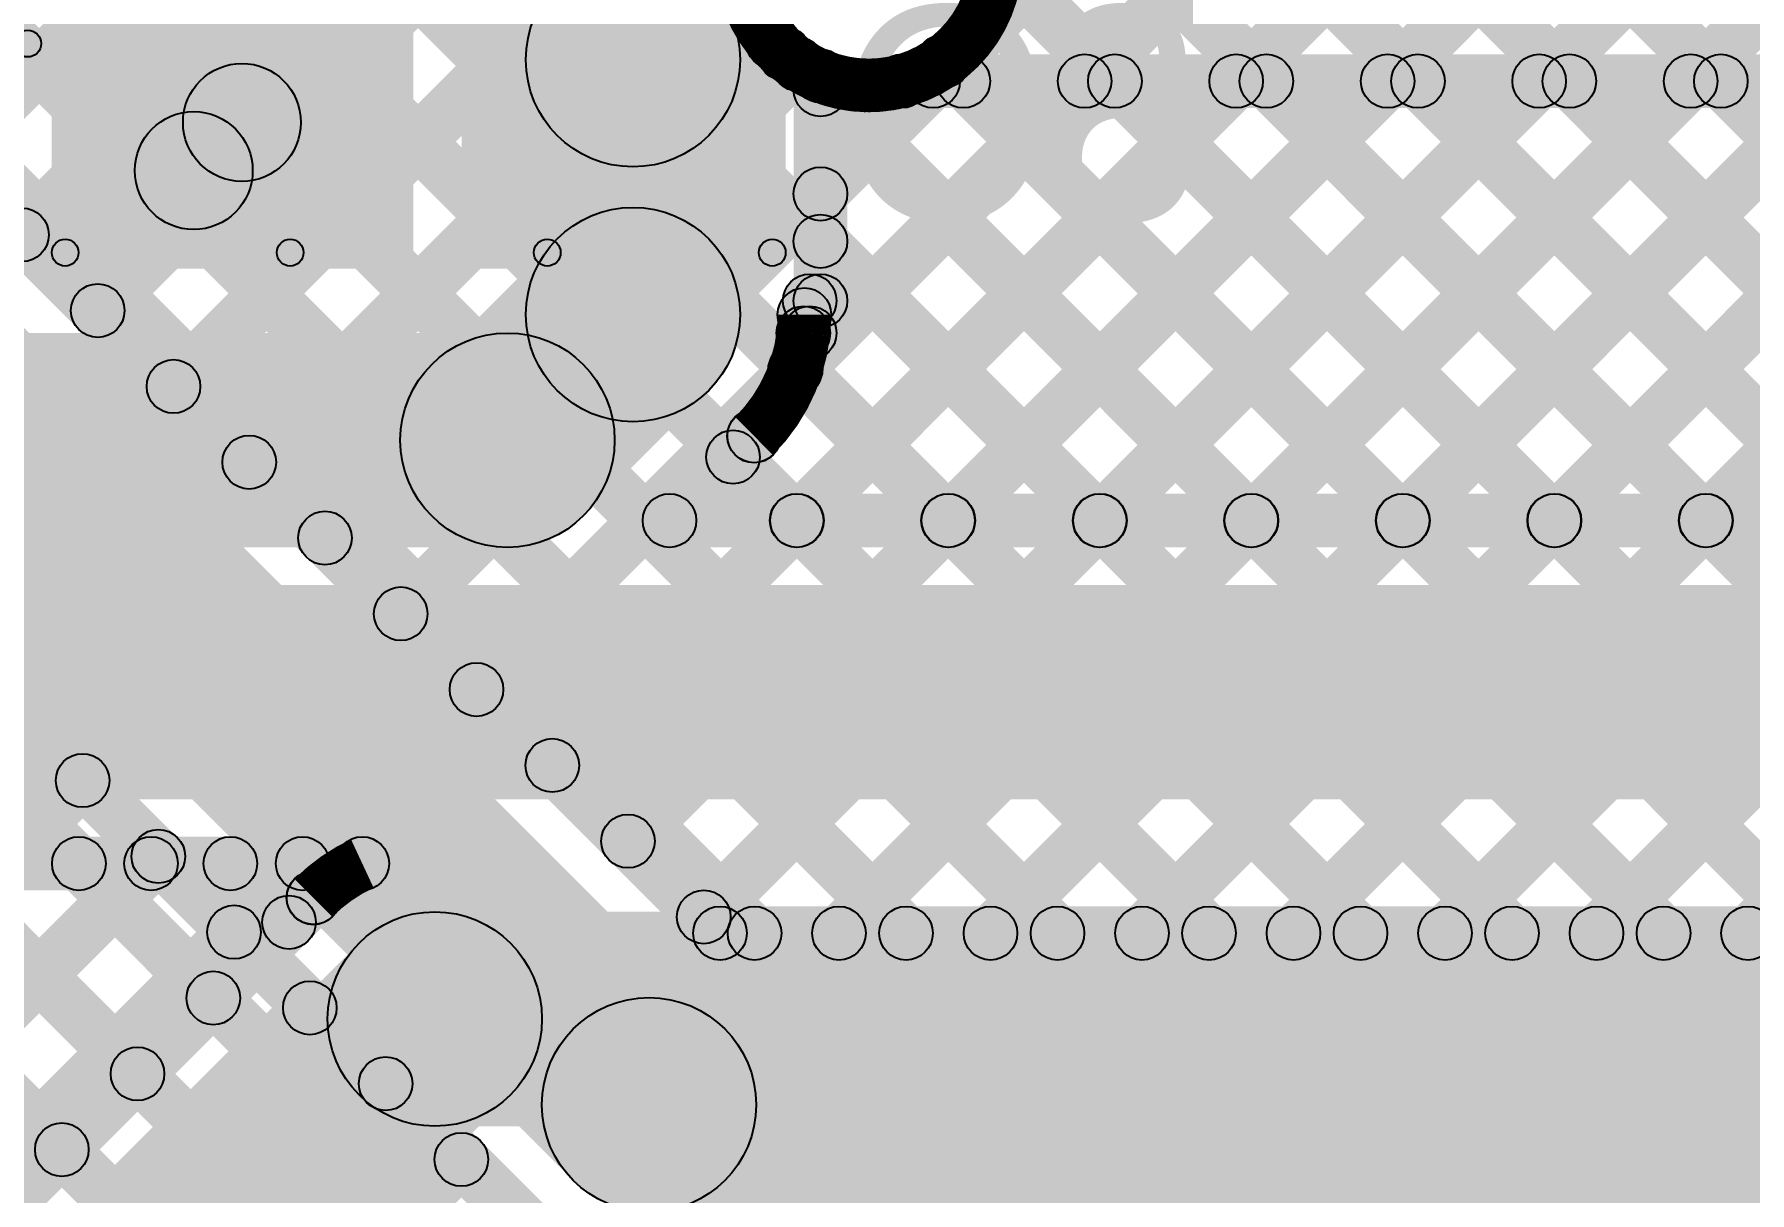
# Model space of a CAD drawing. Header units: millimetres. Extents: x -0.08 to 5.25, y -0.08 to 2.73.
# Drawn here: x 3.7492 to 4.0695, y 1.2806 to 1.4967 of the extents above; entities that cross this region are included whole.
import ezdxf

# ---------------------------------------------------------------- set-up
doc = ezdxf.new("R2010")
doc.units = ezdxf.units.MM
doc.header["$MEASUREMENT"] = 0
for name, color, linetype in [('BottomLayer', 5, 'Continuous'), ('TopLayer', 1, 'Continuous'), ('TopOverlay', 2, 'Continuous'), ('TopPaste', 8, 'Continuous'), ('TopSolder', 216, 'Continuous')]:
    doc.layers.add(name, color=color, linetype=linetype)

# ---------------------------------------------------------------- blocks, each defined once
blk = doc.blocks.new('TCP1A105M8R_76')
at = {"layer": 'TopLayer'}
for points in [[(-0.06, 0.03), (-0.02, 0.03), (-0.02, -0.03), (-0.06, -0.03)], [(0.02, 0.03), (0.06, 0.03), (0.06, -0.03), (0.02, -0.03)]]:
    blk.add_hatch(color=1, dxfattribs=at).paths.add_polyline_path(points)
at = {"layer": 'TopOverlay'}
h = blk.add_hatch(color=2, dxfattribs=at)
edge = h.paths.add_edge_path()
edge.add_arc((-0.066, 0.036), 0.0025, 0, 360)
h = blk.add_hatch(color=2, dxfattribs=at)
edge = h.paths.add_edge_path()
edge.add_arc((-0.066, 0.036), 0.0025, 0, 360)
for points in [[(-0.066, 0.0335), (-0.066, 0.0385), (-0.024, 0.0385), (-0.024, 0.0335)], [(0.024, 0.0335), (0.024, 0.0385), (0.066, 0.0385), (0.066, 0.0335)], [(-0.0635, -0.036), (-0.0685, -0.036), (-0.0685, 0.036), (-0.0635, 0.036)], [(0.0685, -0.036), (0.0635, -0.036), (0.0635, 0.036), (0.0685, 0.036)], [(-0.0825, -0.008), (-0.0875, -0.008), (-0.0875, 0.015), (-0.0825, 0.015)], [(-0.096, 0.0005), (-0.096, 0.0055), (-0.073, 0.0055), (-0.073, 0.0005)], [(-0.066, -0.0385), (-0.066, -0.0335), (-0.024, -0.0335), (-0.024, -0.0385)], [(0.024, -0.0385), (0.024, -0.0335), (0.066, -0.0335), (0.066, -0.0385)]]:
    blk.add_hatch(color=2, dxfattribs=at).paths.add_polyline_path(points)
h = blk.add_hatch(color=2, dxfattribs=at)
edge = h.paths.add_edge_path()
edge.add_arc((-0.024, 0.036), 0.0025, 0, 360)
h = blk.add_hatch(color=2, dxfattribs=at)
edge = h.paths.add_edge_path()
edge.add_arc((0.024, 0.036), 0.0025, 0, 360)
h = blk.add_hatch(color=2, dxfattribs=at)
edge = h.paths.add_edge_path()
edge.add_arc((0.066, 0.036), 0.0025, 0, 360)
h = blk.add_hatch(color=2, dxfattribs=at)
edge = h.paths.add_edge_path()
edge.add_arc((0.066, 0.036), 0.0025, 0, 360)
h = blk.add_hatch(color=2, dxfattribs=at)
edge = h.paths.add_edge_path()
edge.add_arc((-0.085, 0.015), 0.0025, 0, 360)
h = blk.add_hatch(color=2, dxfattribs=at)
edge = h.paths.add_edge_path()
edge.add_arc((-0.096, 0.003), 0.0025, 0, 360)
h = blk.add_hatch(color=2, dxfattribs=at)
edge = h.paths.add_edge_path()
edge.add_arc((-0.073, 0.003), 0.0025, 0, 360)
h = blk.add_hatch(color=2, dxfattribs=at)
edge = h.paths.add_edge_path()
edge.add_arc((-0.085, -0.008), 0.0025, 0, 360)
h = blk.add_hatch(color=2, dxfattribs=at)
edge = h.paths.add_edge_path()
edge.add_arc((-0.066, -0.036), 0.0025, 0, 360)
h = blk.add_hatch(color=2, dxfattribs=at)
edge = h.paths.add_edge_path()
edge.add_arc((-0.066, -0.036), 0.0025, 0, 360)
h = blk.add_hatch(color=2, dxfattribs=at)
edge = h.paths.add_edge_path()
edge.add_arc((-0.024, -0.036), 0.0025, 0, 360)
h = blk.add_hatch(color=2, dxfattribs=at)
edge = h.paths.add_edge_path()
edge.add_arc((0.024, -0.036), 0.0025, 0, 360)
h = blk.add_hatch(color=2, dxfattribs=at)
edge = h.paths.add_edge_path()
edge.add_arc((0.066, -0.036), 0.0025, 0, 360)
h = blk.add_hatch(color=2, dxfattribs=at)
edge = h.paths.add_edge_path()
edge.add_arc((0.066, -0.036), 0.0025, 0, 360)
at = {"layer": 'TopPaste'}
for points in [[(-0.06, 0.03), (-0.02, 0.03), (-0.02, -0.03), (-0.06, -0.03)], [(0.02, 0.03), (0.06, 0.03), (0.06, -0.03), (0.02, -0.03)]]:
    blk.add_hatch(color=8, dxfattribs=at).paths.add_polyline_path(points)
at = {"layer": 'TopSolder'}
for points in [[(-0.064, 0.034), (-0.016, 0.034), (-0.016, -0.034), (-0.064, -0.034)], [(0.016, 0.034), (0.064, 0.034), (0.064, -0.034), (0.016, -0.034)]]:
    blk.add_hatch(color=216, dxfattribs=at).paths.add_polyline_path(points)
at = {"layer": 'TopOverlay'}
for centre in [(-0.066, 0.036), (-0.066, 0.036), (-0.024, 0.036), (0.024, 0.036), (0.066, 0.036), (0.066, 0.036), (-0.085, 0.015), (-0.096, 0.003), (-0.073, 0.003), (-0.085, -0.008), (-0.066, -0.036), (-0.066, -0.036), (-0.024, -0.036), (0.024, -0.036), (0.066, -0.036), (0.066, -0.036)]:
    blk.add_circle(centre, 0.0025, dxfattribs=at)

msp = doc.modelspace()

# ---------------------------------------------------------------- hatches: boundary and pattern name
at = {"layer": 'BottomLayer'}
for points in [[(3.32916, 1.87646), (3.33623, 1.88354), (3.88723, 1.33254), (3.88016, 1.32546)], [(3.35744, 1.87646), (3.36451, 1.88354), (3.91551, 1.33254), (3.90844, 1.32546)], [(3.38573, 1.87646), (3.3928, 1.88354), (3.9438, 1.33254), (3.93673, 1.32546)], [(3.41102, 1.68146), (3.4181, 1.68854), (3.8881, 1.21854), (3.88102, 1.21146)], [(3.69301, 1.59746), (3.70008, 1.60454), (3.97208, 1.33254), (3.96501, 1.32546)], [(3.72129, 1.59746), (3.72837, 1.60454), (4.00037, 1.33254), (3.99329, 1.32546)], [(3.73633, 1.46993), (3.72926, 1.477), (3.8568, 1.60454), (3.86387, 1.59746)], [(3.75047, 1.45578), (3.7434, 1.46285), (3.88508, 1.60454), (3.89215, 1.59746)], [(3.74958, 1.59746), (3.75665, 1.60454), (4.02865, 1.33254), (4.02158, 1.32546)], [(3.76461, 1.44164), (3.75754, 1.44871), (3.91337, 1.60454), (3.92044, 1.59746)], [(3.77876, 1.4275), (3.77168, 1.43457), (3.94165, 1.60454), (3.94872, 1.59746)], [(3.77786, 1.59746), (3.78493, 1.60454), (3.89063, 1.49884), (3.88356, 1.49177)], [(3.47846, 1.58574), (3.48554, 1.59281), (3.85981, 1.21854), (3.85274, 1.21146)], [(3.61815, 1.58104), (3.62522, 1.58811), (3.88079, 1.33254), (3.87372, 1.32546)], [(3.58486, 1.54786), (3.61314, 1.57614), (3.87814, 1.31114), (3.84986, 1.28286)], [(3.47846, 1.55746), (3.48554, 1.56453), (3.83153, 1.21854), (3.82446, 1.21146)], [(3.57286, 1.53581), (3.57994, 1.54288), (3.84488, 1.27794), (3.83781, 1.27086)], [(3.7929, 1.41336), (3.78583, 1.42043), (3.87775, 1.51235), (3.88482, 1.50528)], [(3.88577, 1.48956), (3.89284, 1.49663), (4.05693, 1.33254), (4.04986, 1.32546)], [(3.80704, 1.39921), (3.79997, 1.40629), (3.88835, 1.49466), (3.89542, 1.48759)], [(3.91116, 1.483), (3.91116, 1.493), (5.046, 1.493), (5.046, 1.483)], [(3.82118, 1.38507), (3.81411, 1.39214), (3.9135, 1.49154), (3.92057, 1.48446)], [(3.83532, 1.37093), (3.82825, 1.378), (3.94179, 1.49154), (3.94886, 1.48446)], [(3.84947, 1.35679), (3.8424, 1.36386), (3.97007, 1.49154), (3.97714, 1.48446)], [(3.86361, 1.34265), (3.85654, 1.34972), (3.99836, 1.49154), (4.00543, 1.48446)], [(3.87775, 1.3285), (3.87068, 1.33557), (4.02664, 1.49154), (4.03371, 1.48446)], [(3.903, 1.32546), (3.89592, 1.33254), (4.05492, 1.49154), (4.062, 1.48446)], [(3.91915, 1.48446), (3.92622, 1.49154), (4.08522, 1.33254), (4.07815, 1.32546)], [(3.93128, 1.32546), (3.92421, 1.33254), (4.08321, 1.49154), (4.09028, 1.48446)], [(3.94743, 1.48446), (3.9545, 1.49154), (4.1135, 1.33254), (4.10643, 1.32546)], [(3.95956, 1.32546), (3.95249, 1.33254), (4.11149, 1.49154), (4.11856, 1.48446)], [(3.97572, 1.48446), (3.98279, 1.49154), (4.14179, 1.33254), (4.13472, 1.32546)], [(3.98785, 1.32546), (3.98078, 1.33254), (4.13978, 1.49154), (4.14685, 1.48446)], [(4.004, 1.48446), (4.01107, 1.49154), (4.17007, 1.33254), (4.163, 1.32546)], [(4.01613, 1.32546), (4.00906, 1.33254), (4.16806, 1.49154), (4.17513, 1.48446)], [(4.03228, 1.48446), (4.03936, 1.49154), (4.19836, 1.33254), (4.19128, 1.32546)], [(4.04442, 1.32546), (4.03735, 1.33254), (4.19635, 1.49154), (4.20342, 1.48446)], [(4.06057, 1.48446), (4.06764, 1.49154), (4.22664, 1.33254), (4.21957, 1.32546)], [(4.0727, 1.32546), (4.06563, 1.33254), (4.22463, 1.49154), (4.2317, 1.48446)], [(3.63504, 1.22721), (3.62797, 1.23429), (3.75471, 1.36103), (3.76179, 1.35396)], [(3.64918, 1.21307), (3.64211, 1.22014), (3.76886, 1.34689), (3.77593, 1.33982)], [(3.67586, 1.21146), (3.66879, 1.21854), (3.783, 1.33275), (3.79007, 1.32568)], [(3.87725, 1.324), (3.87725, 1.334), (4.8274, 1.334), (4.8274, 1.324)], [(3.70414, 1.21146), (3.69707, 1.21854), (3.79714, 1.3186), (3.80421, 1.31153)], [(3.864, 1.277), (3.864, 1.317), (4.8274, 1.317), (4.8274, 1.277)], [(3.73243, 1.21146), (3.72536, 1.21854), (3.81128, 1.30446), (3.81835, 1.29739)], [(3.76071, 1.21146), (3.75364, 1.21854), (3.82542, 1.29032), (3.8325, 1.28325)]]:
    msp.add_hatch(color=5, dxfattribs=at).paths.add_polyline_path(points)
h = msp.add_hatch(color=5, dxfattribs=at)
edge = h.paths.add_edge_path()
edge.add_arc((3.8871, 1.4953), 0.005, 0, 360)
h = msp.add_hatch(color=5, dxfattribs=at)
edge = h.paths.add_edge_path()
edge.add_arc((3.8893, 1.4931), 0.005, 0, 360)
h = msp.add_hatch(color=5, dxfattribs=at)
edge = h.paths.add_edge_path()
edge.add_arc((3.89188, 1.49113), 0.005, 0, 360)
h = msp.add_hatch(color=5, dxfattribs=at)
edge = h.paths.add_edge_path()
edge.add_arc((3.91116, 1.488), 0.005, 0, 360)
h = msp.add_hatch(color=5, dxfattribs=at)
edge = h.paths.add_edge_path()
edge.add_arc((3.91116, 1.488), 0.005, 0, 360)
h = msp.add_hatch(color=5, dxfattribs=at)
edge = h.paths.add_edge_path()
edge.add_arc((3.91704, 1.488), 0.005, 0, 360)
h = msp.add_hatch(color=5, dxfattribs=at)
edge = h.paths.add_edge_path()
edge.add_arc((3.92268, 1.488), 0.005, 0, 360)
h = msp.add_hatch(color=5, dxfattribs=at)
edge = h.paths.add_edge_path()
edge.add_arc((3.94532, 1.488), 0.005, 0, 360)
h = msp.add_hatch(color=5, dxfattribs=at)
edge = h.paths.add_edge_path()
edge.add_arc((3.95097, 1.488), 0.005, 0, 360)
h = msp.add_hatch(color=5, dxfattribs=at)
edge = h.paths.add_edge_path()
edge.add_arc((3.97361, 1.488), 0.005, 0, 360)
h = msp.add_hatch(color=5, dxfattribs=at)
edge = h.paths.add_edge_path()
edge.add_arc((3.97925, 1.488), 0.005, 0, 360)
h = msp.add_hatch(color=5, dxfattribs=at)
edge = h.paths.add_edge_path()
edge.add_arc((4.00189, 1.488), 0.005, 0, 360)
h = msp.add_hatch(color=5, dxfattribs=at)
edge = h.paths.add_edge_path()
edge.add_arc((4.00754, 1.488), 0.005, 0, 360)
h = msp.add_hatch(color=5, dxfattribs=at)
edge = h.paths.add_edge_path()
edge.add_arc((4.03018, 1.488), 0.005, 0, 360)
h = msp.add_hatch(color=5, dxfattribs=at)
edge = h.paths.add_edge_path()
edge.add_arc((4.03582, 1.488), 0.005, 0, 360)
h = msp.add_hatch(color=5, dxfattribs=at)
edge = h.paths.add_edge_path()
edge.add_arc((4.05846, 1.488), 0.005, 0, 360)
h = msp.add_hatch(color=5, dxfattribs=at)
edge = h.paths.add_edge_path()
edge.add_arc((4.0641, 1.488), 0.005, 0, 360)
h = msp.add_hatch(color=5, dxfattribs=at)
edge = h.paths.add_edge_path()
edge.add_arc((3.74694, 1.45932), 0.005, 0, 360)
h = msp.add_hatch(color=5, dxfattribs=at)
edge = h.paths.add_edge_path()
edge.add_arc((3.76108, 1.44518), 0.005, 0, 360)
h = msp.add_hatch(color=5, dxfattribs=at)
edge = h.paths.add_edge_path()
edge.add_arc((3.77522, 1.43103), 0.005, 0, 360)
h = msp.add_hatch(color=5, dxfattribs=at)
edge = h.paths.add_edge_path()
edge.add_arc((3.78936, 1.41689), 0.005, 0, 360)
h = msp.add_hatch(color=5, dxfattribs=at)
edge = h.paths.add_edge_path()
edge.add_arc((3.8035, 1.40275), 0.005, 0, 360)
h = msp.add_hatch(color=5, dxfattribs=at)
edge = h.paths.add_edge_path()
edge.add_arc((3.81765, 1.38861), 0.005, 0, 360)
h = msp.add_hatch(color=5, dxfattribs=at)
edge = h.paths.add_edge_path()
edge.add_arc((3.83179, 1.37447), 0.005, 0, 360)
h = msp.add_hatch(color=5, dxfattribs=at)
edge = h.paths.add_edge_path()
edge.add_arc((3.84593, 1.36032), 0.005, 0, 360)
h = msp.add_hatch(color=5, dxfattribs=at)
edge = h.paths.add_edge_path()
edge.add_arc((3.75825, 1.3575), 0.005, 0, 360)
h = msp.add_hatch(color=5, dxfattribs=at)
edge = h.paths.add_edge_path()
edge.add_arc((3.77239, 1.34335), 0.005, 0, 360)
h = msp.add_hatch(color=5, dxfattribs=at)
edge = h.paths.add_edge_path()
edge.add_arc((3.86007, 1.34618), 0.005, 0, 360)
h = msp.add_hatch(color=5, dxfattribs=at)
edge = h.paths.add_edge_path()
edge.add_arc((3.87422, 1.33204), 0.005, 0, 360)
h = msp.add_hatch(color=5, dxfattribs=at)
edge = h.paths.add_edge_path()
edge.add_arc((3.78653, 1.32921), 0.005, 0, 360)
h = msp.add_hatch(color=5, dxfattribs=at)
edge = h.paths.add_edge_path()
edge.add_arc((3.87725, 1.329), 0.005, 0, 360)
h = msp.add_hatch(color=5, dxfattribs=at)
edge = h.paths.add_edge_path()
edge.add_arc((3.87725, 1.329), 0.005, 0, 360)
h = msp.add_hatch(color=5, dxfattribs=at)
edge = h.paths.add_edge_path()
edge.add_arc((3.8837, 1.329), 0.005, 0, 360)
h = msp.add_hatch(color=5, dxfattribs=at)
edge = h.paths.add_edge_path()
edge.add_arc((3.89946, 1.329), 0.005, 0, 360)
h = msp.add_hatch(color=5, dxfattribs=at)
edge = h.paths.add_edge_path()
edge.add_arc((3.91198, 1.329), 0.005, 0, 360)
h = msp.add_hatch(color=5, dxfattribs=at)
edge = h.paths.add_edge_path()
edge.add_arc((3.92774, 1.329), 0.005, 0, 360)
h = msp.add_hatch(color=5, dxfattribs=at)
edge = h.paths.add_edge_path()
edge.add_arc((3.94026, 1.329), 0.005, 0, 360)
h = msp.add_hatch(color=5, dxfattribs=at)
edge = h.paths.add_edge_path()
edge.add_arc((3.95603, 1.329), 0.005, 0, 360)
h = msp.add_hatch(color=5, dxfattribs=at)
edge = h.paths.add_edge_path()
edge.add_arc((3.96855, 1.329), 0.005, 0, 360)
h = msp.add_hatch(color=5, dxfattribs=at)
edge = h.paths.add_edge_path()
edge.add_arc((3.98431, 1.329), 0.005, 0, 360)
h = msp.add_hatch(color=5, dxfattribs=at)
edge = h.paths.add_edge_path()
edge.add_arc((3.99683, 1.329), 0.005, 0, 360)
h = msp.add_hatch(color=5, dxfattribs=at)
edge = h.paths.add_edge_path()
edge.add_arc((4.0126, 1.329), 0.005, 0, 360)
h = msp.add_hatch(color=5, dxfattribs=at)
edge = h.paths.add_edge_path()
edge.add_arc((4.02511, 1.329), 0.005, 0, 360)
h = msp.add_hatch(color=5, dxfattribs=at)
edge = h.paths.add_edge_path()
edge.add_arc((4.04088, 1.329), 0.005, 0, 360)
h = msp.add_hatch(color=5, dxfattribs=at)
edge = h.paths.add_edge_path()
edge.add_arc((4.0534, 1.329), 0.005, 0, 360)
h = msp.add_hatch(color=5, dxfattribs=at)
edge = h.paths.add_edge_path()
edge.add_arc((4.06917, 1.329), 0.005, 0, 360)
h = msp.add_hatch(color=5, dxfattribs=at)
edge = h.paths.add_edge_path()
edge.add_arc((3.80068, 1.31507), 0.005, 0, 360)
h = msp.add_hatch(color=5, dxfattribs=at)
edge = h.paths.add_edge_path()
edge.add_arc((3.864, 1.297), 0.02, 0, 360)
h = msp.add_hatch(color=5, dxfattribs=at)
edge = h.paths.add_edge_path()
edge.add_arc((3.864, 1.297), 0.02, 0, 360)
h = msp.add_hatch(color=5, dxfattribs=at)
edge = h.paths.add_edge_path()
edge.add_arc((3.81482, 1.30093), 0.005, 0, 360)
h = msp.add_hatch(color=5, dxfattribs=at)
edge = h.paths.add_edge_path()
edge.add_arc((3.82896, 1.28678), 0.005, 0, 360)
at = {"layer": 'TopLayer'}
for points in [[(4.06485, 1.40246), (4.05778, 1.40954), (4.94061, 2.29237), (4.94768, 2.2853)], [(3.779, 1.4713), (3.82, 1.4713), (3.82, 1.7383), (3.779, 1.7383)], [(3.829, 1.453), (3.882, 1.453), (3.882, 1.6703), (3.829, 1.6703)], [(3.89475, 1.43036), (3.88768, 1.43743), (4.07209, 1.62183), (4.07916, 1.61476)], [(3.89514, 1.40246), (3.88807, 1.40954), (4.10037, 1.62183), (4.10744, 1.61476)], [(3.89954, 1.46343), (3.89246, 1.4705), (4.0438, 1.62183), (4.05087, 1.61476)], [(3.92343, 1.40246), (3.91636, 1.40954), (4.12866, 1.62183), (4.13573, 1.61476)], [(3.93027, 1.61476), (3.93734, 1.62183), (4.14964, 1.40954), (4.14257, 1.40246)], [(3.95171, 1.40246), (3.94464, 1.40954), (4.15694, 1.62183), (4.16401, 1.61476)], [(3.98, 1.40246), (3.97292, 1.40954), (4.18522, 1.62183), (4.19229, 1.61476)], [(4.00828, 1.40246), (4.00121, 1.40954), (4.21351, 1.62183), (4.22058, 1.61476)], [(4.03656, 1.40246), (4.02949, 1.40954), (4.24179, 1.62183), (4.24886, 1.61476)], [(3.92528, 1.59147), (3.93235, 1.59854), (4.12136, 1.40954), (4.11428, 1.40246)], [(3.92528, 1.56319), (3.93235, 1.57026), (4.09307, 1.40954), (4.086, 1.40246)], [(3.92528, 1.5349), (3.93235, 1.54198), (4.06479, 1.40954), (4.05772, 1.40246)], [(3.754, 1.453), (3.82, 1.453), (3.82, 1.527), (3.754, 1.527)], [(3.92526, 1.50663), (3.93233, 1.51371), (4.0365, 1.40954), (4.02943, 1.40246)], [(3.91543, 1.48818), (3.9225, 1.49525), (4.00822, 1.40954), (4.00115, 1.40246)], [(3.881, 1.44443), (3.841, 1.44443), (3.841, 1.492), (3.881, 1.492)], [(3.89246, 1.48286), (3.89954, 1.48993), (3.97993, 1.40954), (3.97286, 1.40246)], [(3.78678, 1.46352), (3.77122, 1.47908), (3.78022, 1.48808), (3.79578, 1.47252)], [(3.901, 1.447), (3.891, 1.447), (3.891, 1.48896), (3.901, 1.48896)], [(3.89246, 1.45458), (3.89954, 1.46165), (3.95165, 1.40954), (3.94458, 1.40246)], [(3.85171, 1.40686), (3.82343, 1.43514), (3.84686, 1.45857), (3.87514, 1.43029)], [(3.899, 1.441), (3.889, 1.441), (3.889, 1.447), (3.899, 1.447)], [(3.363, 1.401), (3.363, 1.441), (3.83757, 1.441), (3.83757, 1.401)], [(3.88786, 1.4309), (3.89493, 1.43797), (3.92337, 1.40954), (3.91629, 1.40246)], [(3.87136, 1.40246), (3.86429, 1.40954), (3.88006, 1.42531), (3.88714, 1.41824)], [(3.87615, 1.41433), (3.88322, 1.4214), (3.89508, 1.40954), (3.88801, 1.40246)], [(3.86782, 1.401), (3.86782, 1.411), (4.31475, 1.411), (4.31475, 1.401)], [(3.441, 1.354), (3.441, 1.394), (4.328, 1.394), (4.328, 1.354)], [(3.12775, 0.66336), (3.12068, 0.67043), (3.79579, 1.34554), (3.80286, 1.33846)], [(3.12775, 0.69165), (3.12068, 0.69872), (3.7675, 1.34554), (3.77457, 1.33846)], [(3.51394, 1.337), (3.51394, 1.347), (3.81047, 1.347), (3.81047, 1.337)], [(3.69746, 1.33846), (3.70453, 1.34554), (3.7579, 1.29216), (3.75083, 1.28509)], [(3.72574, 1.33846), (3.73281, 1.34554), (3.77205, 1.3063), (3.76498, 1.29923)], [(3.75402, 1.33846), (3.7611, 1.34554), (3.78619, 1.32044), (3.77912, 1.31337)], [(3.78231, 1.33846), (3.78938, 1.34554), (3.80033, 1.33459), (3.79326, 1.32751)], [(3.13494, 0.66212), (3.12786, 0.66919), (3.79781, 1.33914), (3.80488, 1.33206)], [(3.824, 1.293), (3.824, 1.333), (4.384, 1.333), (4.384, 1.293)], [(3.16814, 0.62886), (3.13986, 0.65714), (3.80986, 1.32714), (3.83814, 1.29886)]]:
    msp.add_hatch(color=1, dxfattribs=at).paths.add_polyline_path(points)
h = msp.add_hatch(color=1, dxfattribs=at)
edge = h.paths.add_edge_path()
edge.add_arc((3.861, 1.492), 0.02, 0, 360)
h = msp.add_hatch(color=1, dxfattribs=at)
edge = h.paths.add_edge_path()
edge.add_arc((3.91897, 1.49172), 0.005, 0, 360)
h = msp.add_hatch(color=1, dxfattribs=at)
edge = h.paths.add_edge_path()
edge.add_arc((3.896, 1.48896), 0.005, 0, 360)
h = msp.add_hatch(color=1, dxfattribs=at)
edge = h.paths.add_edge_path()
edge.add_arc((3.896, 1.48896), 0.005, 0, 360)
h = msp.add_hatch(color=1, dxfattribs=at)
edge = h.paths.add_edge_path()
edge.add_arc((3.788, 1.4803), 0.011, 0, 360)
h = msp.add_hatch(color=1, dxfattribs=at)
edge = h.paths.add_edge_path()
edge.add_arc((3.896, 1.4864), 0.005, 0, 360)
h = msp.add_hatch(color=1, dxfattribs=at)
edge = h.paths.add_edge_path()
edge.add_arc((3.779, 1.4713), 0.011, 0, 360)
h = msp.add_hatch(color=1, dxfattribs=at)
edge = h.paths.add_edge_path()
edge.add_arc((3.896, 1.46696), 0.005, 0, 360)
h = msp.add_hatch(color=1, dxfattribs=at)
edge = h.paths.add_edge_path()
edge.add_arc((3.861, 1.44443), 0.02, 0, 360)
h = msp.add_hatch(color=1, dxfattribs=at)
edge = h.paths.add_edge_path()
edge.add_arc((3.861, 1.44443), 0.02, 0, 360)
h = msp.add_hatch(color=1, dxfattribs=at)
edge = h.paths.add_edge_path()
edge.add_arc((3.896, 1.45811), 0.005, 0, 360)
h = msp.add_hatch(color=1, dxfattribs=at)
edge = h.paths.add_edge_path()
edge.add_arc((3.894, 1.447), 0.005, 0, 360)
h = msp.add_hatch(color=1, dxfattribs=at)
edge = h.paths.add_edge_path()
edge.add_arc((3.896, 1.447), 0.005, 0, 360)
h = msp.add_hatch(color=1, dxfattribs=at)
edge = h.paths.add_edge_path()
edge.add_arc((3.893, 1.44443), 0.005, 0, 360)
h = msp.add_hatch(color=1, dxfattribs=at)
edge = h.paths.add_edge_path()
edge.add_arc((3.893, 1.44443), 0.005, 0, 360)
h = msp.add_hatch(color=1, dxfattribs=at)
edge = h.paths.add_edge_path()
edge.add_arc((3.89282, 1.441), 0.005, 0, 360)
h = msp.add_hatch(color=1, dxfattribs=at)
edge = h.paths.add_edge_path()
edge.add_arc((3.89282, 1.441), 0.005, 0, 360)
h = msp.add_hatch(color=1, dxfattribs=at)
edge = h.paths.add_edge_path()
edge.add_arc((3.89282, 1.441), 0.005, 0, 360)
h = msp.add_hatch(color=1, dxfattribs=at)
edge = h.paths.add_edge_path()
edge.add_arc((3.89282, 1.441), 0.005, 0, 360)
h = msp.add_hatch(color=1, dxfattribs=at)
edge = h.paths.add_edge_path()
edge.add_arc((3.894, 1.441), 0.005, 0, 360)
h = msp.add_hatch(color=1, dxfattribs=at)
edge = h.paths.add_edge_path()
edge.add_arc((3.83757, 1.421), 0.02, 0, 360)
h = msp.add_hatch(color=1, dxfattribs=at)
edge = h.paths.add_edge_path()
edge.add_arc((3.83757, 1.421), 0.02, 0, 360)
h = msp.add_hatch(color=1, dxfattribs=at)
edge = h.paths.add_edge_path()
edge.add_arc((3.89121, 1.43389), 0.005, 0, 360)
h = msp.add_hatch(color=1, dxfattribs=at)
edge = h.paths.add_edge_path()
edge.add_arc((3.8914, 1.43443), 0.005, 0, 360)
h = msp.add_hatch(color=1, dxfattribs=at)
edge = h.paths.add_edge_path()
edge.add_arc((3.8836, 1.42178), 0.005, 0, 360)
h = msp.add_hatch(color=1, dxfattribs=at)
edge = h.paths.add_edge_path()
edge.add_arc((3.8836, 1.42178), 0.005, 0, 360)
h = msp.add_hatch(color=1, dxfattribs=at)
edge = h.paths.add_edge_path()
edge.add_arc((3.88363, 1.4218), 0.005, 0, 360)
h = msp.add_hatch(color=1, dxfattribs=at)
edge = h.paths.add_edge_path()
edge.add_arc((3.87968, 1.41786), 0.005, 0, 360)
h = msp.add_hatch(color=1, dxfattribs=at)
edge = h.paths.add_edge_path()
edge.add_arc((3.86782, 1.406), 0.005, 0, 360)
h = msp.add_hatch(color=1, dxfattribs=at)
edge = h.paths.add_edge_path()
edge.add_arc((3.86782, 1.406), 0.005, 0, 360)
h = msp.add_hatch(color=1, dxfattribs=at)
edge = h.paths.add_edge_path()
edge.add_arc((3.89155, 1.406), 0.005, 0, 360)
h = msp.add_hatch(color=1, dxfattribs=at)
edge = h.paths.add_edge_path()
edge.add_arc((3.89161, 1.406), 0.005, 0, 360)
h = msp.add_hatch(color=1, dxfattribs=at)
edge = h.paths.add_edge_path()
edge.add_arc((3.91983, 1.406), 0.005, 0, 360)
h = msp.add_hatch(color=1, dxfattribs=at)
edge = h.paths.add_edge_path()
edge.add_arc((3.91989, 1.406), 0.005, 0, 360)
h = msp.add_hatch(color=1, dxfattribs=at)
edge = h.paths.add_edge_path()
edge.add_arc((3.94811, 1.406), 0.005, 0, 360)
h = msp.add_hatch(color=1, dxfattribs=at)
edge = h.paths.add_edge_path()
edge.add_arc((3.94818, 1.406), 0.005, 0, 360)
h = msp.add_hatch(color=1, dxfattribs=at)
edge = h.paths.add_edge_path()
edge.add_arc((3.9764, 1.406), 0.005, 0, 360)
h = msp.add_hatch(color=1, dxfattribs=at)
edge = h.paths.add_edge_path()
edge.add_arc((3.97646, 1.406), 0.005, 0, 360)
h = msp.add_hatch(color=1, dxfattribs=at)
edge = h.paths.add_edge_path()
edge.add_arc((4.00468, 1.406), 0.005, 0, 360)
h = msp.add_hatch(color=1, dxfattribs=at)
edge = h.paths.add_edge_path()
edge.add_arc((4.00474, 1.406), 0.005, 0, 360)
h = msp.add_hatch(color=1, dxfattribs=at)
edge = h.paths.add_edge_path()
edge.add_arc((4.03297, 1.406), 0.005, 0, 360)
h = msp.add_hatch(color=1, dxfattribs=at)
edge = h.paths.add_edge_path()
edge.add_arc((4.03303, 1.406), 0.005, 0, 360)
h = msp.add_hatch(color=1, dxfattribs=at)
edge = h.paths.add_edge_path()
edge.add_arc((4.06125, 1.406), 0.005, 0, 360)
h = msp.add_hatch(color=1, dxfattribs=at)
edge = h.paths.add_edge_path()
edge.add_arc((4.06131, 1.406), 0.005, 0, 360)
h = msp.add_hatch(color=1, dxfattribs=at)
edge = h.paths.add_edge_path()
edge.add_arc((3.75756, 1.342), 0.005, 0, 360)
h = msp.add_hatch(color=1, dxfattribs=at)
edge = h.paths.add_edge_path()
edge.add_arc((3.77104, 1.342), 0.005, 0, 360)
h = msp.add_hatch(color=1, dxfattribs=at)
edge = h.paths.add_edge_path()
edge.add_arc((3.78584, 1.342), 0.005, 0, 360)
h = msp.add_hatch(color=1, dxfattribs=at)
edge = h.paths.add_edge_path()
edge.add_arc((3.79932, 1.342), 0.005, 0, 360)
h = msp.add_hatch(color=1, dxfattribs=at)
edge = h.paths.add_edge_path()
edge.add_arc((3.81047, 1.342), 0.005, 0, 360)
h = msp.add_hatch(color=1, dxfattribs=at)
edge = h.paths.add_edge_path()
edge.add_arc((3.81047, 1.342), 0.005, 0, 360)
h = msp.add_hatch(color=1, dxfattribs=at)
edge = h.paths.add_edge_path()
edge.add_arc((3.81047, 1.342), 0.005, 0, 360)
h = msp.add_hatch(color=1, dxfattribs=at)
edge = h.paths.add_edge_path()
edge.add_arc((3.80134, 1.3356), 0.005, 0, 360)
h = msp.add_hatch(color=1, dxfattribs=at)
edge = h.paths.add_edge_path()
edge.add_arc((3.80134, 1.3356), 0.005, 0, 360)
h = msp.add_hatch(color=1, dxfattribs=at)
edge = h.paths.add_edge_path()
edge.add_arc((3.80137, 1.33563), 0.005, 0, 360)
h = msp.add_hatch(color=1, dxfattribs=at)
edge = h.paths.add_edge_path()
edge.add_arc((3.79679, 1.33105), 0.005, 0, 360)
h = msp.add_hatch(color=1, dxfattribs=at)
edge = h.paths.add_edge_path()
edge.add_arc((3.824, 1.313), 0.02, 0, 360)
h = msp.add_hatch(color=1, dxfattribs=at)
edge = h.paths.add_edge_path()
edge.add_arc((3.824, 1.313), 0.02, 0, 360)
h = msp.add_hatch(color=1, dxfattribs=at)
edge = h.paths.add_edge_path()
edge.add_arc((3.78265, 1.31691), 0.005, 0, 360)
h = msp.add_hatch(color=1, dxfattribs=at)
edge = h.paths.add_edge_path()
edge.add_arc((3.76851, 1.30277), 0.005, 0, 360)
h = msp.add_hatch(color=1, dxfattribs=at)
edge = h.paths.add_edge_path()
edge.add_arc((3.75437, 1.28862), 0.005, 0, 360)

# ---------------------------------------------------------------- linework, layer by layer
at = {"layer": 'BottomLayer', "const_width": 0.01}
msp.add_lwpolyline([(3.91116, 1.488, -1.303151), (3.91116, 1.534)], format="xyb", dxfattribs=at)
at = {"layer": 'BottomLayer'}
for centre, radius in [((3.8871, 1.4953), 0.005), ((3.8893, 1.4931), 0.005), ((3.89188, 1.49113), 0.005), ((3.91116, 1.488), 0.005), ((3.91116, 1.488), 0.005), ((3.91704, 1.488), 0.005), ((3.92268, 1.488), 0.005), ((3.94532, 1.488), 0.005), ((3.95097, 1.488), 0.005), ((3.97361, 1.488), 0.005), ((3.97925, 1.488), 0.005), ((4.00189, 1.488), 0.005), ((4.00754, 1.488), 0.005), ((4.03018, 1.488), 0.005), ((4.03582, 1.488), 0.005), ((4.05846, 1.488), 0.005), ((4.0641, 1.488), 0.005), ((3.74694, 1.45932), 0.005), ((3.76108, 1.44518), 0.005), ((3.77522, 1.43103), 0.005), ((3.78936, 1.41689), 0.005), ((3.8035, 1.40275), 0.005), ((3.81765, 1.38861), 0.005), ((3.83179, 1.37447), 0.005), ((3.84593, 1.36032), 0.005), ((3.75825, 1.3575), 0.005), ((3.77239, 1.34335), 0.005), ((3.86007, 1.34618), 0.005), ((3.87422, 1.33204), 0.005), ((3.78653, 1.32921), 0.005), ((3.87725, 1.329), 0.005), ((3.87725, 1.329), 0.005), ((3.8837, 1.329), 0.005), ((3.89946, 1.329), 0.005), ((3.91198, 1.329), 0.005), ((3.92774, 1.329), 0.005), ((3.94026, 1.329), 0.005), ((3.95603, 1.329), 0.005), ((3.96855, 1.329), 0.005), ((3.98431, 1.329), 0.005), ((3.99683, 1.329), 0.005), ((4.0126, 1.329), 0.005), ((4.02511, 1.329), 0.005), ((4.04088, 1.329), 0.005), ((4.0534, 1.329), 0.005), ((4.06917, 1.329), 0.005), ((3.80068, 1.31507), 0.005), ((3.864, 1.297), 0.02), ((3.864, 1.297), 0.02), ((3.81482, 1.30093), 0.005), ((3.82896, 1.28678), 0.005)]:
    msp.add_circle(centre, radius, dxfattribs=at)
at = {"layer": 'TopLayer', "const_width": 0.01}
for points in [[(3.92881, 1.511, -0.532876), (3.896, 1.48896)], [(3.893, 1.44443, -0.026867), (3.89282, 1.441)], [(3.893, 1.44443, -0.026867), (3.89282, 1.441)], [(3.89282, 1.441, -0.171447), (3.8836, 1.42178)], [(3.89282, 1.441, -0.171131), (3.88363, 1.4218)], [(3.80134, 1.3356, -0.087763), (3.81047, 1.342)], [(3.80137, 1.33563, -0.087454), (3.81047, 1.342)]]:
    msp.add_lwpolyline(points, format="xyb", dxfattribs=at)
at = {"layer": 'TopLayer'}
for centre, radius in [((3.861, 1.492), 0.02), ((3.91897, 1.49172), 0.005), ((3.896, 1.48896), 0.005), ((3.896, 1.48896), 0.005), ((3.788, 1.4803), 0.011), ((3.896, 1.4864), 0.005), ((3.779, 1.4713), 0.011), ((3.896, 1.46696), 0.005), ((3.861, 1.44443), 0.02), ((3.861, 1.44443), 0.02), ((3.896, 1.45811), 0.005), ((3.894, 1.447), 0.005), ((3.896, 1.447), 0.005), ((3.893, 1.44443), 0.005), ((3.893, 1.44443), 0.005), ((3.89282, 1.441), 0.005), ((3.89282, 1.441), 0.005), ((3.89282, 1.441), 0.005), ((3.89282, 1.441), 0.005), ((3.894, 1.441), 0.005), ((3.83757, 1.421), 0.02), ((3.83757, 1.421), 0.02), ((3.89121, 1.43389), 0.005), ((3.8914, 1.43443), 0.005), ((3.8836, 1.42178), 0.005), ((3.8836, 1.42178), 0.005), ((3.88363, 1.4218), 0.005), ((3.87968, 1.41786), 0.005), ((3.86782, 1.406), 0.005), ((3.86782, 1.406), 0.005), ((3.89155, 1.406), 0.005), ((3.89161, 1.406), 0.005), ((3.91983, 1.406), 0.005), ((3.91989, 1.406), 0.005), ((3.94811, 1.406), 0.005), ((3.94818, 1.406), 0.005), ((3.9764, 1.406), 0.005), ((3.97646, 1.406), 0.005), ((4.00468, 1.406), 0.005), ((4.00474, 1.406), 0.005), ((4.03297, 1.406), 0.005), ((4.03303, 1.406), 0.005), ((4.06125, 1.406), 0.005), ((4.06131, 1.406), 0.005), ((3.75756, 1.342), 0.005), ((3.77104, 1.342), 0.005), ((3.78584, 1.342), 0.005), ((3.79932, 1.342), 0.005), ((3.81047, 1.342), 0.005), ((3.81047, 1.342), 0.005), ((3.81047, 1.342), 0.005), ((3.80134, 1.3356), 0.005), ((3.80134, 1.3356), 0.005), ((3.80137, 1.33563), 0.005), ((3.79679, 1.33105), 0.005), ((3.824, 1.313), 0.02), ((3.824, 1.313), 0.02), ((3.78265, 1.31691), 0.005), ((3.76851, 1.30277), 0.005), ((3.75437, 1.28862), 0.005)]:
    msp.add_circle(centre, radius, dxfattribs=at)

# ---------------------------------------------------------------- block references
at = {"rotation": 360}
msp.add_blockref('TCP1A105M8R_76', (3.821, 1.492), dxfattribs=at)

# ---------------------------------------------------------------- texts
at = {"layer": 'TopOverlay'}
msp.add_text('C8', height=0.04, dxfattribs=at).set_placement((3.899, 1.462))

doc.saveas('drawing.dxf')
